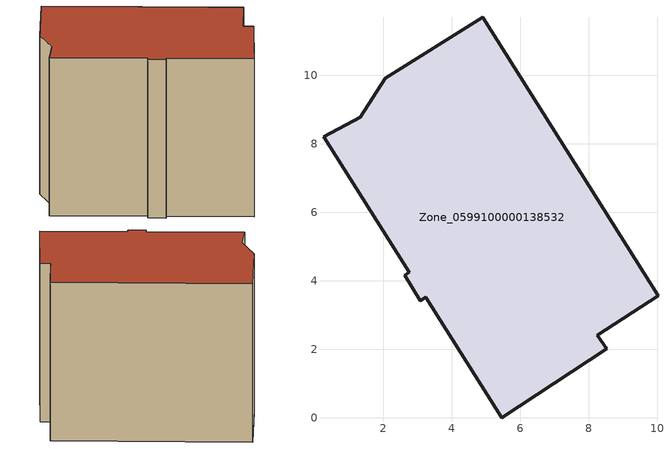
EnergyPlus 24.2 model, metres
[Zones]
Zone_0599100000138532
 floor ground (C_G): 8.52,2.02 5.47,0 3.24,3.52 3.09,3.42 2.63,4.17 2.77,4.26 0.26,8.21 1.34,8.77 2.06,9.91 4.91,11.7 10.02,3.56 8.25,2.42 z0
 wall outside (C_F): 2.63,4.17 3.09,3.42 3.24,3.52 5.47,0 8.52,2.02 8.25,2.42 10.02,3.56 4.91,11.7 2.06,9.91 1.34,8.77 0.26,8.21 2.77,4.26 2.63,4.17 z0:8.28
 roof outside (C_R): 4.91,11.7 2.06,9.91 1.34,8.77 0.26,8.21 2.77,4.26 2.63,4.17 3.09,3.42 3.24,3.52 5.47,0 8.52,2.02 8.25,2.42 10.02,3.56 z8.28
[BUILDING]
Pand.0599100000138532: North Axis=0; Terrain=City; Loads Convergence Tolerance Value=0.04; Temperature Convergence Tolerance Value=0.4; Solar Distribution=FullExterior; Maximum Number of Warmup Days=25; Minimum Number of Warmup Days=1
[Site:Location]
Rotterdam.The.Hague.AP_ZH_NLD Design_Conditions: Latitude=51.96; Longitude=4.45; Time Zone=1; Elevation=-4.5
[SITE:GROUNDTEMPERATURE:BUILDINGSURFACE]
18, 18, 18, 18, 18, 18, 18, 18, 18, 18, 18, 18
[MATERIAL] Thermal Absorptance=0.9; Solar Absorptance=0.7; Visible Absorptance=0.7
Name | Roughness | Thickness | Conductivity | Density | Specific Heat
G.TC.1946 | MediumSmooth | 0.15 | 1 | 540 | 1210
F.TC.1946 | Rough | 0.3 | 0.857143 | 1920 | 840
R.TC.1946 | MediumRough | 0.2 | 0.909091 | 1500 | 1000
[CONSTRUCTION]
C_G: G.TC.1946
C_F: F.TC.1946
C_R: R.TC.1946
[ZONE]
Zone_0599100000138532: Type=1; Multiplier=1; Ceiling Height=Autocalculate; Volume=Autocalculate; Floor Area=autocalculate; Part of Total Floor Area=Yes
[ZONEINFILTRATION:DESIGNFLOWRATE]
Infil_Zone_0599100000138532: Zone or ZoneList or Space or SpaceList=Zone_0599100000138532; Schedule=AlwaysOn; Design Flow Rate Calculation Method=Flow/Area; Flow Rate per Floor Area=0.003; Constant Term Coefficient=1; Temperature Term Coefficient=0; Velocity Term Coefficient=0; Velocity Squared Term Coefficient=0
[HVACTEMPLATE:ZONE:IDEALLOADSAIRSYSTEM]
Zone_0599100000138532: Maximum Heating Supply Air Temperature=50; Minimum Cooling Supply Air Temperature=13; Maximum Heating Supply Air Humidity Ratio=0.0156; Minimum Cooling Supply Air Humidity Ratio=0.0077; Heating Limit=NoLimit; Cooling Limit=NoLimit; Dehumidification Control Type=ConstantSensibleHeatRatio; Cooling Sensible Heat Ratio=0.7; Dehumidification Setpoint=60; Humidification Control Type=None; Humidification Setpoint=30; Outdoor Air Method=None; Outdoor Air Flow Rate per Person=0.00944; Outdoor Air Flow Rate per Zone Floor Area=0; Outdoor Air Flow Rate per Zone=0; Demand Controlled Ventilation Type=None; Outdoor Air Economizer Type=NoEconomizer; Heat Recovery Type=None; Sensible Heat Recovery Effectiveness=0.7; Latent Heat Recovery Effectiveness=0.65
[ZONECONTROL:THERMOSTAT]
ThermostatControl_Zone_0599100000138532: Zone or ZoneList=Zone_0599100000138532; Control Type Schedule=DualSetpointControlType; Control 1=Thermostat_Zone_0599100000138532; Temperature Difference Between Cutout And Setpoint=0
[THERMOSTATSETPOINT:DUALSETPOINT]
Thermostat_Zone_0599100000138532: Heating Setpoint Temperature Schedule=HeatingSetpoint_Zone_0599100000138532; Cooling Setpoint Temperature Schedule=CoolingSetpoint_Zone_0599100000138532
[SCHEDULE:COMPACT]
HeatingSetpoint_Zone_0599100000138532: Through: 12/31, For: AllDays, Until: 24:00, 21
CoolingSetpoint_Zone_0599100000138532: Through: 12/31, For: AllDays, Until: 24:00, 24
DualSetpointControlType: Through: 12/31, For: AllDays, Until: 24:00, 4
AlwaysOn: Through: 12/31, For: AllDays, Until: 24:00, 1
